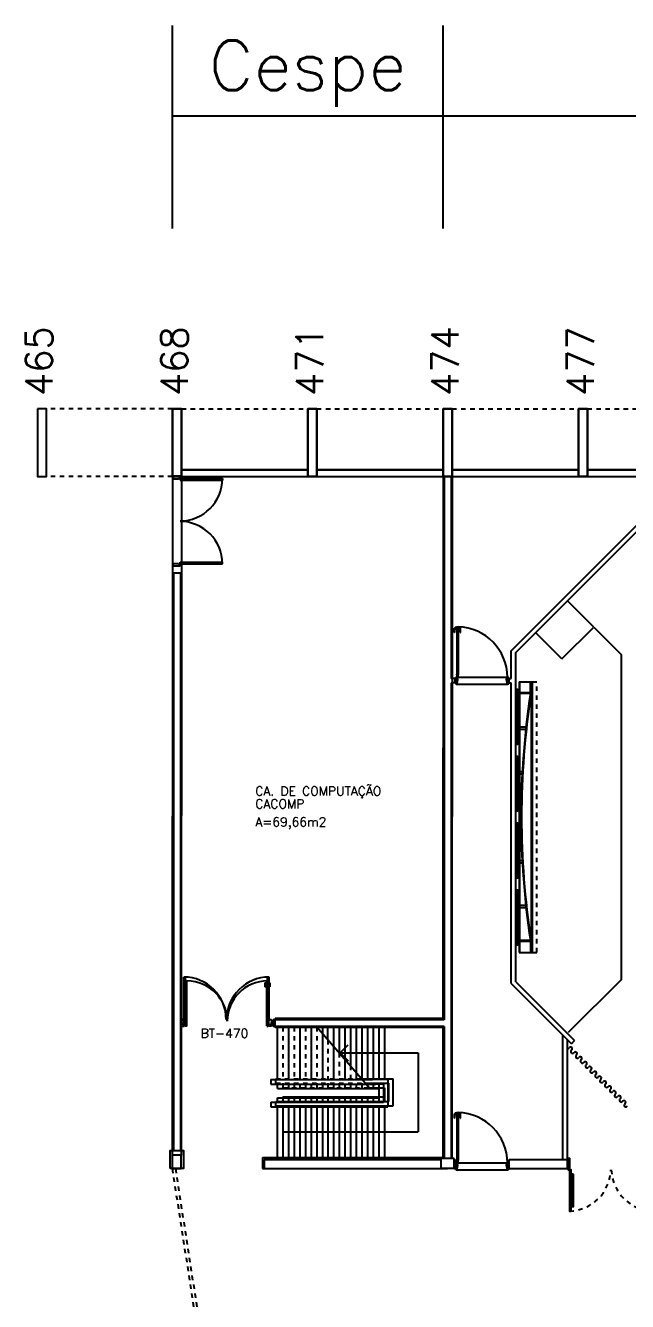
# Model space of a CAD drawing. Extents: x 34 to 586, y 527 to 658.
# Drawn here: x 33.72 to 47.06, y 594.12 to 622.42 of the extents above; entities that cross this region are included whole.
import ezdxf

# ---------------------------------------------------------------- set-up
doc = ezdxf.new("R2010")
doc.units = 0
doc.header["$LTSCALE"] = 0.02
doc.header["$MEASUREMENT"] = 0
doc.header["$PDMODE"] = 98
doc.linetypes.add('HIDDEN', pattern=[0.375, 0.25, -0.125])
doc.linetypes.add('HIDDEN2', pattern=[0.1875, 0.125, -0.0625])
doc.layers.get('0').update_dxf_attribs({"linetype": 'CONTINUOUS'})
doc.layers.get('DEFPOINTS').update_dxf_attribs({"linetype": 'CONTINUOUS'})
for name, color, linetype in [('ALV', 2, 'CONTINUOUS'), ('AR-ALV', 2, 'CONTINUOUS'), ('AR-ALV-HTC', 1, 'CONTINUOUS'), ('AR-BNC', 1, 'CONTINUOUS'), ('AR-BNC-VT1', 1, 'CONTINUOUS'), ('AR-BNC-VT2', 22, 'CONTINUOUS'), ('AR-COR', 2, 'CONTINUOUS'), ('AR-EST-CNC', 3, 'CONTINUOUS'), ('AR-EST-CNC-IDE', 2, 'CONTINUOUS'), ('AR-FOR', 1, 'CONTINUOUS'), ('AR-GLH', 12, 'CONTINUOUS'), ('AR-HTC', 8, 'CONTINUOUS'), ('AR-MOB', 7, 'CONTINUOUS'), ('AR-PIS-DSN', 1, 'CONTINUOUS'), ('AR-POR', 2, 'CONTINUOUS'), ('AR-PRJ', 2, 'HIDDEN'), ('AR-REV', 2, 'CONTINUOUS'), ('AREA', 2, 'CONTINUOUS'), ('BL-POR-01', 2, 'CONTINUOUS'), ('BL-POR-02', 1, 'CONTINUOUS'), ('BL-POR-PRJ', 1, 'HIDDEN'), ('DET-ESQ-CRT', 2, 'CONTINUOUS'), ('DET-ESQ-VT1', 1, 'CONTINUOUS'), ('ESC', 1, 'CONTINUOUS'), ('ESTR', 3, 'CONTINUOUS'), ('PORTA', 2, 'CONTINUOUS'), ('PROJ', 1, 'HIDDEN2'), ('TEXTO', 2, 'CONTINUOUS'), ('TEXTO-CENTRO-CUSTO', 2, 'CONTINUOUS'), ('TEXTO-ENDEREÇO', 2, 'CONTINUOUS')]:
    doc.layers.add(name, color=color, linetype=linetype)
doc.styles.add('1', font='romans.shx', dxfattribs={"height": 1.1})
doc.styles.add('NOPILAR', font='simplex.shx', dxfattribs={"height": 0.6})
doc.styles.add('UNB-100', font='simplex.shx', dxfattribs={"height": 0.2})
doc.styles.add('UNB-100-1', font='simplex.shx', dxfattribs={"height": 0.2})
doc.dimstyles.new('1-600', dxfattribs={"dimtxt": 1.1, "dimasz": 2.5, "dimexe": 2, "dimexo": 4, "dimgap": 0.2, "dimtad": 1, "dimdec": 0, "dimzin": 4, "dimdsep": 46, "dimlunit": 6, "dimtxsty": '1', "dimblk1": 'NONE', "dimblk2": 'NONE', "dimsah": 1, "dimcen": 0, "dimclrd": 2, "dimclre": 2, "dimclrt": 2, "dimadec": 0, "dimazin": 0, "dimtfac": 1, "dimtdec": 0, "dimtmove": 2, "dimatfit": 3, "dimldrblk": 'NONE', "dimfxl": 1, "dimtolj": 1, "dimtzin": 0, "dimarcsym": 0})

# ---------------------------------------------------------------- blocks, each defined once
blk = doc.blocks.new('ESCB-TTN')
at = {"color": 1, "linetype": 'HIDDEN2'}
for p, q in [((-3.549, 2.894), (-3.549, 1.746)), ((-3.299, 2.894), (-3.299, 1.746)), ((-3.049, 2.894), (-3.049, 1.746)), ((-2.799, 2.894), (-2.799, 1.746)), ((-2.549, 2.607), (-2.549, 1.746)), ((-2.299, 2.32), (-2.299, 1.746)), ((-2.049, 2.033), (-2.049, 1.746)), ((-3.702, 1.646), (-3.702, 1.746)), ((-3.702, 1.746), (-1.799, 1.746)), ((-3.702, 1.646), (-1.712, 1.646)), ((-3.549, 1.646), (-3.549, 1.546)), ((-3.549, 1.546), (-1.625, 1.546)), ((-3.299, 1.646), (-3.299, 1.546)), ((-3.049, 1.646), (-3.049, 1.546)), ((-2.799, 1.646), (-2.799, 1.546))]:
    blk.add_line(p, q, dxfattribs=at)
at = {"color": 1}
for p, q in [((-2.799, 2.894), (-1.625, 1.546)), ((-2.549, 2.607), (-2.549, 2.894)), ((-2.299, 2.894), (-2.299, 2.32)), ((-2.049, 2.894), (-2.049, 2.033)), ((-1.799, 2.894), (-1.799, 1.746)), ((-1.549, 2.894), (-1.549, 1.746)), ((-1.299, 2.894), (-1.299, 1.746)), ((-1.799, 1.746), (-1.102, 1.746)), ((-1.102, 1.143), (-1.102, 1.746)), ((-2.549, 1.646), (-2.549, 1.546)), ((-2.299, 1.646), (-2.299, 1.546)), ((-2.049, 1.646), (-2.049, 1.546)), ((-1.799, 1.646), (-1.799, 1.546)), ((-1.712, 1.646), (-1.202, 1.646)), ((-1.625, 1.546), (-1.299, 1.546)), ((-1.549, 1.646), (-1.549, 1.546)), ((-1.299, 1.546), (-1.299, 1.243)), ((-1.202, 1.243), (-1.202, 1.646)), ((-3.702, 1.243), (-1.202, 1.243)), ((-3.702, 1.143), (-3.702, 1.243)), ((-3.702, 1.143), (-1.102, 1.143)), ((-3.549, 1.343), (-3.057, 1.343)), ((-3.549, 1.343), (-3.549, 1.243)), ((-3.549, 1.143), (-3.549, -0.007)), ((-3.299, 1.343), (-3.299, 1.243)), ((-3.299, 1.143), (-3.299, -0.007)), ((-3.057, 1.343), (-2.271, 1.343)), ((-3.049, 1.343), (-3.049, 1.243)), ((-3.049, 1.143), (-3.049, -0.007)), ((-2.799, 1.343), (-2.799, 1.243)), ((-2.799, 1.143), (-2.799, -0.007)), ((-2.549, 1.343), (-2.549, 1.243)), ((-2.549, 1.143), (-2.549, -0.007)), ((-2.336, 1.343), (-2.059, 1.343)), ((-2.299, 1.343), (-2.299, 1.243)), ((-2.299, 1.143), (-2.299, -0.007)), ((-2.059, 1.343), (-1.299, 1.343)), ((-2.049, 1.343), (-2.049, 1.243)), ((-2.049, 1.143), (-2.049, -0.007)), ((-1.799, 1.343), (-1.799, 1.243)), ((-1.799, 1.143), (-1.799, -0.007)), ((-1.549, 1.343), (-1.549, 1.243)), ((-1.549, 1.143), (-1.549, -0.007)), ((-1.299, 1.143), (-1.299, -0.007))]:
    blk.add_line(p, q, dxfattribs=at)
at = {"layer": 'ESC'}
for p, q in [((-2.275, 2.32), (-2.099, 2.497)), ((-2.275, 2.32), (-0.549, 2.32)), ((-2.275, 2.32), (-2.099, 2.143)), ((-0.549, 2.32), (-0.549, 0.568)), ((-3.549, 0.568), (-0.549, 0.568))]:
    blk.add_line(p, q, dxfattribs=at)
blk = doc.blocks.new('PTDP-TTN')
for p, q in [((0.084, 0.9), (0.115, 0.9)), ((0.084, -0.1), (0.084, 0.9)), ((0.114, -0.1), (0.114, 0.9)), ((1.884, 0.9), (1.914, 0.9)), ((1.884, -0.1), (1.884, 0.9)), ((1.914, -0.1), (1.914, 0.9)), ((0.084, -0.1), (0.115, -0.1)), ((1.885, -0.101), (1.915, -0.101))]:
    blk.add_line(p, q)
for centre, radius, start, end in [((0.114, 0.006), 0.892, 0, 90), ((1.899, 0.006), 0.892, 90, 180), ((0.098, 0), 0.098, 180, 270), ((1.896, -0.001), 0.0991, 271.7192, 0)]:
    blk.add_arc(centre, radius, start, end)
blk = doc.blocks.new('*D60')
at = {"layer": 'DEFPOINTS', "color": 0, "transparency": 16777216}
for p in [(42.976, 620.42), (36.976, 613.92), (42.976, 613.92)]:
    blk.add_point(p, dxfattribs=at)
at = {"layer": 'TEXTO-CENTRO-CUSTO', "color": 2, "lineweight": -2, "transparency": 16777216}
for p, q in [((36.976, 617.92), (36.976, 622.42)), ((42.976, 617.92), (42.976, 622.42)), ((36.976, 620.42), (42.976, 620.42))]:
    blk.add_line(p, q, dxfattribs=at)
at = {"layer": 'TEXTO-CENTRO-CUSTO', "color": 2, "transparency": 16777216, "insert": (39.976, 621.353), "char_height": 1.1, "attachment_point": 5, "style": '1'}
blk.add_mtext('\\A1;Cespe', dxfattribs=at)
blk = doc.blocks.new('_NONE')
at = {"color": 0, "linetype": 'ByBlock'}
blk.add_circle((0, 0), 0.25, dxfattribs=at)
blk = doc.blocks.new('ESCB')
at = {"layer": 'AR-COR'}
for p, q in [((-3.832, 1.75), (-1.577, 1.75)), ((-3.832, 1.75), (-3.832, 1.65)), ((-1.232, 1.75), (-1.577, 1.75)), ((-1.232, 1.75), (-1.232, 1.148)), ((-3.832, 1.65), (-1.503, 1.65)), ((-1.332, 1.65), (-1.503, 1.65)), ((-1.332, 1.65), (-1.332, 1.248)), ((-3.832, 1.248), (-3.832, 1.148)), ((-3.832, 1.248), (-2.004, 1.248)), ((-3.832, 1.148), (-2.078, 1.148)), ((-2.078, 1.148), (-1.232, 1.148)), ((-2.004, 1.248), (-1.332, 1.248))]:
    blk.add_line(p, q, dxfattribs=at)
at = {"layer": 'AR-PIS-DSN'}
for p, q in [((-3.679, 1.75), (-3.679, 2.901)), ((-3.429, 1.75), (-3.429, 2.901)), ((-3.179, 1.75), (-3.179, 2.901)), ((-2.929, 1.75), (-2.929, 2.901)), ((-2.679, 1.75), (-2.679, 2.901)), ((-2.429, 1.75), (-2.429, 2.901)), ((-2.179, 1.75), (-2.179, 2.901)), ((-1.929, 1.75), (-1.929, 2.901)), ((-1.679, 1.75), (-1.679, 2.901)), ((-1.429, 1.75), (-1.429, 2.901)), ((-3.679, 1.551), (-3.679, 1.65)), ((-3.679, 1.551), (-3.187, 1.551)), ((-3.429, 1.551), (-3.429, 1.65)), ((-3.187, 1.551), (-2.401, 1.551)), ((-3.179, 1.551), (-3.179, 1.65)), ((-2.929, 1.551), (-2.929, 1.65)), ((-2.679, 1.551), (-2.679, 1.65)), ((-2.466, 1.551), (-2.189, 1.551)), ((-2.429, 1.551), (-2.429, 1.65)), ((-2.189, 1.551), (-1.429, 1.551)), ((-2.179, 1.551), (-2.179, 1.65)), ((-1.929, 1.551), (-1.929, 1.65)), ((-1.679, 1.551), (-1.679, 1.65)), ((-1.679, 1.551), (-1.679, 1.65)), ((-1.429, 1.248), (-1.429, 1.65)), ((-3.679, 1.248), (-3.679, 1.348)), ((-3.679, 1.348), (-1.929, 1.348)), ((-3.679, 0), (-3.679, 1.148)), ((-3.429, 1.248), (-3.429, 1.348)), ((-3.429, 0), (-3.429, 1.148)), ((-3.179, 1.248), (-3.179, 1.348)), ((-3.179, 0), (-3.179, 1.148)), ((-2.929, 1.248), (-2.929, 1.348)), ((-2.929, 0), (-2.929, 1.148)), ((-2.679, 1.248), (-2.679, 1.348)), ((-2.679, 0.337), (-2.679, 1.148)), ((-2.429, 1.248), (-2.429, 1.348)), ((-2.429, 0.674), (-2.429, 1.148)), ((-2.179, 1.248), (-2.179, 1.348)), ((-2.179, 1.011), (-2.179, 1.148)), ((-1.929, 1.348), (-1.429, 1.348)), ((-1.929, 1.248), (-1.929, 1.348)), ((-1.929, 0), (-1.929, 1.148)), ((-1.679, 1.248), (-1.679, 1.348)), ((-1.679, 0), (-1.679, 1.148)), ((-1.429, 0), (-1.429, 1.148)), ((-2.179, 0), (-2.179, 1.011)), ((-2.429, 0), (-2.429, 0.674)), ((-2.679, 0), (-2.679, 0.337))]:
    blk.add_line(p, q, dxfattribs=at)
blk = doc.blocks.new('PTDP')
at = {"layer": 'BL-POR-01'}
for p, q in [((0.055, 1.015), (0.09, 1.015)), ((0.055, 0.075), (0.055, 1.015)), ((0.09, 0.075), (0.09, 1.015)), ((1.91, 0.075), (1.91, 1.015)), ((1.945, 1.015), (1.91, 1.015)), ((1.945, 0.075), (1.945, 1.015)), ((0.055, 0.075), (0.09, 0.075)), ((1.945, 0.075), (1.91, 0.075))]:
    blk.add_line(p, q, dxfattribs=at)
for centre, start, end in [((0.055, 0.075), 0, 90), ((1.945, 0.075), 90, 180)]:
    blk.add_arc(centre, 0.94, start, end, dxfattribs=at)
at = {"layer": 'BL-POR-02'}
for p, q in [((0.05, 0.075), (0, 0.075)), ((0, 0.075), (0, -0.075)), ((0.05, 0.04), (0.05, 0.075)), ((0.06, 0.04), (0.05, 0.04)), ((0.06, -0.075), (0.06, 0.04)), ((1.94, -0.075), (1.94, 0.04)), ((1.94, 0.04), (1.95, 0.04)), ((1.95, 0.04), (1.95, 0.075)), ((1.95, 0.075), (2, 0.075)), ((2, 0.075), (2, -0.075)), ((0, -0.075), (0.06, -0.075)), ((2, -0.075), (1.94, -0.075))]:
    blk.add_line(p, q, dxfattribs=at)
blk = doc.blocks.new('pf-1')
at = {"layer": 'AR-ALV-HTC'}
blk.add_arc((0.014, 0.149), 1.121, 0.0733, 88.3472, dxfattribs=at)
at = {"layer": 'AR-PIS-DSN'}
for p, q in [((0.007, 0), (1.143, 0)), ((0.044, 0.15), (1.136, 0.15))]:
    blk.add_line(p, q, dxfattribs=at)
at = {"layer": 'AR-REV'}
for p, q in [((0, 0.15), (0, 0)), ((1.15, 0.15), (1.15, 0))]:
    blk.add_line(p, q, dxfattribs=at)
at = {"layer": 'DET-ESQ-CRT'}
for p, q in [((0.016, 1.215), (0.016, 1.201)), ((0.044, 1.215), (0.044, 1.201)), ((0.016, 0.205), (0.016, 0.218)), ((0.044, 0.205), (0.044, 0.218))]:
    blk.add_line(p, q, dxfattribs=at)
at = {"layer": 'DET-ESQ-CRT', "ltscale": 0.1}
for p, q in [((0.018, 1.215), (0.018, 0.205)), ((0.021, 1.215), (0.021, 0.205)), ((0.04, 1.215), (0.04, 0.205)), ((0.043, 1.215), (0.043, 0.205))]:
    blk.add_line(p, q, dxfattribs=at)
at = {"layer": 'DET-ESQ-CRT'}
for points in [[(0.016, 1.27), (0.044, 1.27, -0.414214), (0.046, 1.268), (0.046, 1.201, -1), (0.043, 1.201), (0.043, 1.215), (0.018, 1.215), (0.018, 1.201, -1), (0.015, 1.201), (0.015, 1.268, -0.414214)], [(0.018, 1.216, 0.414214), (0.016, 1.215), (0.016, 1.268), (0.044, 1.268), (0.044, 1.215, 0.414214), (0.043, 1.216), (0.019, 1.216)], [(0.03, 0.103), (0.03, 0.116, 0.414214), (0.028, 0.118), (0.015, 0.118), (0.015, 0.149, 0.414214), (0.013, 0.15), (0, 0.15), (0, 0.148), (0.013, 0.148), (0.013, 0.117, 0.414214), (0.014, 0.116), (0.028, 0.116), (0.028, 0.103), (0.013, 0.002), (0, 0.002), (0, 0), (0.014, 0, 0.372464), (0.015, 0.001)], [(0.016, 0.15), (0.044, 0.15, 0.414214), (0.046, 0.151), (0.046, 0.218, 1), (0.043, 0.218), (0.043, 0.205), (0.018, 0.205), (0.018, 0.218, 1), (0.015, 0.218), (0.015, 0.151, 0.414214)], [(0.018, 0.204, -0.414214), (0.016, 0.205), (0.016, 0.151), (0.044, 0.151), (0.044, 0.205, -0.414214), (0.043, 0.204), (0.019, 0.204)], [(1.12, 0.103), (1.12, 0.116, -0.414214), (1.121, 0.118), (1.135, 0.118), (1.135, 0.149, -0.414214), (1.136, 0.15), (1.15, 0.15), (1.15, 0.148), (1.137, 0.148), (1.137, 0.117, -0.414214), (1.135, 0.116), (1.122, 0.116), (1.122, 0.103), (1.137, 0.002), (1.15, 0.002), (1.15, 0), (1.136, 0, -0.372464), (1.135, 0.001)]]:
    blk.add_lwpolyline(points, format="xyb", close=True, dxfattribs=at)
at = {"layer": 'DET-ESQ-CRT', "ltscale": 0.1}
for points in [[(0, 0.146), (0, 0.003, 0.414214), (0.001, 0.002), (0.013, 0.002), (0.013, 0.003), (0.001, 0.003), (0.001, 0.146), (0.013, 0.146), (0.013, 0.148), (0.001, 0.148, 0.414214)], [(1.15, 0.146), (1.15, 0.003, -0.414214), (1.148, 0.002), (1.137, 0.002), (1.137, 0.003), (1.148, 0.003), (1.148, 0.146), (1.137, 0.146), (1.137, 0.148), (1.148, 0.148, -0.414214)]]:
    blk.add_lwpolyline(points, format="xyb", close=True, dxfattribs=at)
at = {"layer": 'DET-ESQ-VT1'}
for p, q in [((-0.025, 1.252), (-0.035, 1.242)), ((-0.035, 1.142), (-0.035, 1.242)), ((-0.035, 1.242), (-0.03, 1.242)), ((-0.03, 1.142), (-0.035, 1.142)), ((-0.03, 1.142), (-0.03, 1.242)), ((-0.03, 1.232), (0.015, 1.232)), ((0.015, 1.252), (-0.025, 1.252)), ((0.015, 1.201), (0.015, 0.218)), ((0.046, 1.252), (0.086, 1.252)), ((0.091, 1.232), (0.046, 1.232)), ((0.046, 1.201), (0.046, 0.218)), ((0.086, 1.252), (0.096, 1.242)), ((0.091, 1.142), (0.091, 1.242)), ((0.091, 1.242), (0.096, 1.242)), ((0.091, 1.142), (0.096, 1.142)), ((0.096, 1.142), (0.096, 1.242))]:
    blk.add_line(p, q, dxfattribs=at)
blk = doc.blocks.new('pcf')
at = {"layer": 'BL-POR-01'}
for points in [[(0.025, 0), (0.025, 0.041), (0.035, 0.041), (0.035, 0.25), (0, 0.25), (0, 0)], [(0.066, -0.92), (0.066, 0), (0.026, 0), (0.026, -0.92)], [(1.875, 0), (1.875, 0.041), (1.865, 0.041), (1.865, 0.25), (1.9, 0.25), (1.9, 0)], [(1.834, -0.92), (1.834, 0), (1.874, 0), (1.874, -0.92)]]:
    blk.add_lwpolyline(points, close=True, dxfattribs=at)
at = {"layer": 'BL-POR-02'}
for p, q in [((0.106, -0.1), (0.066, -0.1)), ((0.106, -0.11), (0.066, -0.11)), ((0.106, -0.82), (0.106, -0.1)), ((0.106, -0.1), (0.116, -0.1)), ((0.116, -0.82), (0.116, -0.1)), ((1.784, -0.82), (1.784, -0.1)), ((1.794, -0.1), (1.784, -0.1)), ((1.794, -0.82), (1.794, -0.1)), ((1.794, -0.1), (1.834, -0.1)), ((1.794, -0.11), (1.834, -0.11)), ((0.106, -0.81), (0.066, -0.81)), ((0.106, -0.82), (0.066, -0.82)), ((0.106, -0.82), (0.116, -0.82)), ((1.794, -0.82), (1.784, -0.82)), ((1.794, -0.81), (1.834, -0.81)), ((1.794, -0.82), (1.834, -0.82))]:
    blk.add_line(p, q, dxfattribs=at)
at = {"layer": 'BL-POR-PRJ'}
for centre, start, end in [((-0.007, 0.033), 271.9585, 358.0415), ((1.907, 0.033), 181.9585, 268.0415)]:
    blk.add_arc(centre, 0.953, start, end, dxfattribs=at)
blk = doc.blocks.new('quadro_planta')
at = {"layer": 'AR-HTC'}
blk.add_hatch(color=256, dxfattribs=at).paths.add_polyline_path([(-1.484, 0.337), (-2.984, 0.337), (-2.984, 0.325), (-1.484, 0.325)])
at = {"layer": 'AR-BNC'}
for p, q in [((-3, 0.301), (-3, 0.313)), ((-2.739, 0.313), (-3, 0.313)), ((-2.739, 0.301), (-3, 0.301)), ((-2.984, 0.325), (-2.984, 0.337)), ((-2.984, 0.337), (-1.484, 0.337)), ((-2.984, 0.325), (-1.484, 0.325)), ((-2.757, 0.301), (-2.757, 0.06)), ((-2.739, 0.313), (-2.739, 0.301)), ((-2.739, 0.301), (-2.739, 0.06)), ((-1.484, 0.337), (-1.484, 0.325)), ((2.739, 0.313), (3, 0.313)), ((2.739, 0.313), (2.739, 0.301)), ((2.739, 0.301), (3, 0.301)), ((2.739, 0.301), (2.739, 0.06)), ((2.757, 0.301), (2.757, 0.06)), ((3, 0.301), (3, 0.313)), ((-3, 0.05), (-3, 0.06)), ((-3, 0.06), (3, 0.06)), ((-3, 0.05), (3, 0.05)), ((-3, 0.05), (3, 0.05)), ((3, 0.05), (3, 0.06))]:
    blk.add_line(p, q, dxfattribs=at)
for centre in [(0, 18.23), (0, 18.218)]:
    blk.add_arc(centre, 18.125, 261.3068, 278.6932, dxfattribs=at)
at = {"layer": 'AR-BNC-VT1'}
for p, q in [((-3, 0.34), (3, 0.34)), ((-3, 0.322), (-3, 0.34)), ((-2.984, 0.332), (-3, 0.332)), ((-2.984, 0.33), (-3, 0.33)), ((-3, 0.313), (-3, 0.322)), ((3, 0.322), (-3, 0.322)), ((-3, 0.06), (-3, 0.301)), ((3, 0.332), (-1.484, 0.332)), ((3, 0.33), (-1.484, 0.33)), ((3, 0.322), (3, 0.34)), ((3, 0.313), (3, 0.322)), ((3, 0.06), (3, 0.301))]:
    blk.add_line(p, q, dxfattribs=at)
at = {"layer": 'AR-BNC-VT2'}
for p, q in [((-2.002, 0.06), (-2.002, 0.204)), ((-2.002, 0), (-2.002, 0.05)), ((-1.952, 0.06), (-1.952, 0.198)), ((-1.013, 0.06), (-1.013, 0.121)), ((-0.963, 0.06), (-0.963, 0.119)), ((-0.963, 0), (-0.963, 0.05)), ((-0.025, 0.093), (-0.025, 0.06)), ((0.025, 0.093), (0.025, 0.06)), ((0.963, 0.06), (0.963, 0.119)), ((0.963, 0), (0.963, 0.05)), ((1.013, 0.06), (1.013, 0.121)), ((1.952, 0.06), (1.952, 0.198)), ((2.002, 0.06), (2.002, 0.204)), ((2.002, 0), (2.002, 0.05))]:
    blk.add_line(p, q, dxfattribs=at)
at = {"layer": 'AR-PRJ'}
for p, q in [((3, 0.443), (-3, 0.443)), ((-3, 0.34), (-3, 0.443)), ((3, 0.34), (3, 0.443))]:
    blk.add_line(p, q, dxfattribs=at)
blk = doc.blocks.new('awrfsddf')
at = {"layer": 'AR-ALV'}
for p, q in [((-32.654, 610.748), (-29.854, 610.748)), ((-29.654, 610.748), (-26.854, 610.748)), ((-26.654, 610.748), (-23.854, 610.748)), ((-23.654, 610.748), (-20.854, 610.748)), ((-32.654, 610.598), (-29.854, 610.598)), ((-29.654, 610.598), (-26.854, 610.598)), ((-26.829, 610.598), (-26.829, 598.548)), ((-26.679, 610.598), (-26.679, 606.118)), ((-26.654, 610.598), (-23.854, 610.598)), ((-23.654, 610.598), (-20.854, 610.598)), ((-25.344, 606.734), (-22.154, 609.924)), ((-25.244, 606.693), (-22.054, 609.883)), ((-32.829, 608.463), (-32.829, 595.65)), ((-32.829, 608.463), (-32.679, 608.463)), ((-32.679, 608.463), (-32.679, 595.65)), ((-25.344, 606.118), (-25.344, 606.734)), ((-25.244, 599.392), (-25.244, 606.693)), ((-26.59, 606.118), (-26.679, 606.118)), ((-26.679, 606.018), (-26.679, 595.473)), ((-26.59, 606.018), (-26.679, 606.018)), ((-26.59, 606.018), (-26.59, 606.118)), ((-25.39, 606.118), (-25.344, 606.118)), ((-25.39, 606.018), (-25.39, 606.118)), ((-25.39, 606.018), (-25.344, 606.018)), ((-25.344, 599.351), (-25.344, 606.018)), ((-25.244, 599.392), (-23.938, 598.086)), ((-25.344, 599.351), (-24.204, 598.211)), ((-26.829, 598.548), (-30.624, 598.548)), ((-30.624, 598.548), (-30.624, 598.398)), ((-26.829, 598.398), (-30.624, 598.398)), ((-26.829, 598.398), (-26.829, 595.473)), ((-24.204, 598.211), (-24.204, 595.448)), ((-24.204, 598.211), (-24.104, 598.112)), ((-24.104, 598.112), (-24.104, 595.248)), ((-24.009, 598.015), (-24.104, 598.111)), ((-24.009, 598.015), (-23.938, 598.086)), ((-30.821, 595.448), (-30.821, 595.248)), ((-30.821, 595.448), (-26.907, 595.448)), ((-26.607, 595.448), (-26.59, 595.448)), ((-26.59, 595.248), (-26.59, 595.448)), ((-25.39, 595.448), (-24.204, 595.448)), ((-25.39, 595.248), (-25.39, 595.448)), ((-24.204, 595.448), (-24.104, 595.448)), ((-30.821, 595.248), (-26.907, 595.248)), ((-26.607, 595.248), (-26.59, 595.248)), ((-25.39, 595.248), (-24.104, 595.248))]:
    blk.add_line(p, q, dxfattribs=at)
at = {"layer": 'AR-EST-CNC'}
for p, q in [((-26.907, 595.473), (-26.907, 595.248)), ((-26.607, 595.473), (-26.907, 595.473)), ((-26.607, 595.248), (-26.607, 595.473)), ((-26.607, 595.248), (-26.907, 595.248))]:
    blk.add_line(p, q, dxfattribs=at)
for points in [[(-32.854, 610.598), (-32.854, 612.098), (-32.654, 612.098), (-32.654, 610.598)], [(-29.854, 610.598), (-29.854, 612.098), (-29.654, 612.098), (-29.654, 610.598)], [(-26.854, 610.598), (-26.854, 612.098), (-26.654, 612.098), (-26.654, 610.598)], [(-23.854, 610.598), (-23.854, 612.098), (-23.654, 612.098), (-23.654, 610.598)]]:
    blk.add_lwpolyline(points, close=True, dxfattribs=at)
blk.add_lwpolyline([(-32.907, 595.248), (-32.907, 595.65), (-32.607, 595.65), (-32.607, 595.248), (-32.907, 595.248)], dxfattribs=at)
at = {"layer": 'AR-FOR'}
for centre, start, end in [((-24.03, 597.904), 305.0346, 144.9654), ((-24.093, 597.949), 290.7923, 325.1145), ((-23.985, 597.841), 124.8855, 325.1145), ((-23.922, 597.796), 305.0346, 144.9654), ((-23.877, 597.733), 124.8855, 325.1145), ((-23.814, 597.688), 305.0346, 144.9654), ((-23.769, 597.625), 124.8855, 325.1145), ((-23.706, 597.581), 305.0346, 144.9654), ((-23.661, 597.517), 124.8855, 325.1145), ((-23.598, 597.473), 305.0346, 144.9654), ((-23.554, 597.409), 124.8855, 325.1145), ((-23.49, 597.365), 305.0346, 144.9654), ((-23.446, 597.301), 124.8855, 325.1145), ((-23.382, 597.257), 305.0346, 144.9654), ((-23.338, 597.193), 124.8855, 325.1145), ((-23.274, 597.149), 305.0346, 144.9654), ((-23.23, 597.086), 124.8855, 325.1145), ((-23.167, 597.041), 305.0346, 144.9654), ((-23.122, 596.978), 124.8855, 325.1145), ((-23.059, 596.933), 305.0346, 144.9654), ((-23.014, 596.87), 124.8855, 325.1145), ((-22.951, 596.825), 305.0346, 144.9654), ((-22.906, 596.762), 124.8855, 325.1145), ((-22.843, 596.718), 305.0346, 144.9654), ((-22.799, 596.654), 124.8855, 325.1145)]:
    blk.add_arc(centre, 0.0387, start, end, dxfattribs=at)
at = {"layer": 'AR-GLH'}
for points in [[(-25.219, 605.881), (-25.204, 605.881), (-25.204, 604.656), (-25.219, 604.656)], [(-25.219, 604.397), (-25.204, 604.397), (-25.204, 603.172), (-25.219, 603.172)], [(-25.219, 602.913), (-25.204, 602.913), (-25.204, 601.688), (-25.219, 601.688)], [(-25.219, 601.429), (-25.204, 601.429), (-25.204, 600.204), (-25.219, 600.204)]]:
    blk.add_lwpolyline(points, close=True, dxfattribs=at)
at = {"layer": 'AR-PIS-DSN'}
for p, q in [((-23.514, 607.257), (-24.079, 607.823)), ((-24.221, 606.55), (-24.786, 607.115)), ((-24.221, 606.55), (-23.514, 607.257)), ((-23.514, 607.257), (-22.899, 606.643)), ((-22.899, 599.443), (-22.899, 606.643)), ((-22.899, 599.443), (-24.079, 598.263))]:
    blk.add_line(p, q, dxfattribs=at)
at = {"layer": 'AR-MOB', "rotation": 270}
blk.add_blockref('quadro_planta', (-25.219, 603.043), dxfattribs=at)
at = {"layer": 'AR-PIS-DSN'}
blk.add_blockref('ESCB', (-26.845, 595.471), dxfattribs=at)
at = {"layer": 'AR-POR'}
for name, p, rotation in [('PTDP', (-32.762, 610.605), 270), ('pf-1', (-26.565, 605.993), 359.999999999974), ('pf-1', (-26.565, 595.223), 359.999999999974)]:
    blk.add_blockref(name, p, dxfattribs=dict(at, rotation=rotation))
for name, p in [('PTDP', (-32.658, 598.481)), ('pcf', (-24.079, 595.223))]:
    blk.add_blockref(name, p, dxfattribs=at)

msp = doc.modelspace()

# ---------------------------------------------------------------- linework, layer by layer
at = {"layer": 'ALV'}
for p, q in [((36.976, 612.42), (36.972, 597.368)), ((37.176, 612.42), (37.172, 597.368)), ((37.176, 612.57), (39.976, 612.57)), ((37.176, 612.42), (39.976, 612.42)), ((40.176, 612.57), (42.976, 612.57)), ((40.176, 612.42), (42.976, 612.42)), ((42.976, 612.42), (42.972, 600.4)), ((43.176, 612.42), (43.172, 597.319)), ((43.176, 612.57), (45.976, 612.57)), ((43.176, 612.42), (45.976, 612.42)), ((46.176, 612.57), (48.976, 612.57)), ((46.176, 612.42), (48.976, 612.42)), ((42.972, 600.4), (39.251, 600.4)), ((39.251, 600.2), (39.251, 600.4)), ((42.972, 600.2), (39.251, 600.2)), ((42.972, 600.2), (42.972, 597.315)), ((38.971, 597.315), (42.972, 597.315)), ((38.971, 597.315), (38.971, 597.069)), ((38.971, 597.069), (43.077, 597.069))]:
    msp.add_line(p, q, dxfattribs=at)
at = {"layer": 'ESTR'}
for points in [[(33.98, 613.92), (33.98, 612.42), (34.18, 612.42), (34.18, 613.92)], [(36.976, 613.92), (36.976, 612.42), (37.176, 612.42), (37.176, 613.92)], [(39.976, 613.92), (39.976, 612.42), (40.176, 612.42), (40.176, 613.92)], [(42.976, 613.92), (42.976, 612.42), (43.176, 612.42), (43.176, 613.92)], [(45.976, 613.92), (45.976, 612.42), (46.176, 612.42), (46.176, 613.92)], [(36.972, 597.068), (37.172, 597.068), (37.172, 597.368), (36.972, 597.368)]]:
    msp.add_lwpolyline(points, close=True, dxfattribs=at)
at = {"layer": 'PORTA'}
for p, q in [((39.027, 601.192), (39.067, 601.192)), ((39.027, 601.192), (39.027, 601.102)), ((39.037, 601.102), (39.027, 601.102)), ((39.037, 601.182), (39.067, 601.182)), ((39.037, 601.182), (39.037, 601.102)), ((39.137, 601.192), (39.097, 601.192)), ((39.127, 601.182), (39.097, 601.182)), ((39.127, 601.182), (39.127, 601.102)), ((39.127, 601.102), (39.137, 601.102)), ((39.137, 601.192), (39.137, 601.102))]:
    msp.add_line(p, q, dxfattribs=at)
at = {"layer": 'PROJ', "color": 1}
for p, q in [((36.976, 613.92), (34.176, 613.92)), ((36.976, 612.42), (34.176, 612.42))]:
    msp.add_line(p, q, dxfattribs=at)
at = {"layer": 'PROJ'}
for p, q in [((37.176, 613.92), (39.976, 613.92)), ((40.176, 613.92), (42.976, 613.92)), ((43.176, 613.92), (45.976, 613.92)), ((46.176, 613.92), (48.976, 613.92))]:
    msp.add_line(p, q, dxfattribs=at)
at = {"layer": 'PROJ', "ltscale": 2}
for p, q in [((36.969, 597.068), (37.717, 592.247)), ((37.04, 597.068), (42.847, 559.644))]:
    msp.add_line(p, q, dxfattribs=at)
at = {"layer": 'TEXTO-CENTRO-CUSTO', "color": 2}
msp.add_line((42.976, 620.42), (66.962, 620.42), dxfattribs=at)

# ---------------------------------------------------------------- block references
at = {"color": 0}
msp.add_blockref('awrfsddf', (69.83, 1.821), dxfattribs=at)
at = {"rotation": 359.9999999999999}
msp.add_blockref('ESCB-TTN', (42.972, 597.315), dxfattribs=at)
at = {"layer": 'PORTA', "rotation": 359.9999999999999}
msp.add_blockref('PTDP-TTN', (37.183, 600.332), dxfattribs=at)

# ---------------------------------------------------------------- texts
at = {"layer": 'AR-EST-CNC-IDE', "style": 'NOPILAR'}
for s, p in [('465', (34.318, 614.205)), ('468', (37.318, 614.205)), ('471', (40.318, 614.205)), ('474', (43.318, 614.205)), ('477', (46.318, 614.205))]:
    msp.add_text(s, height=0.6, rotation=90, dxfattribs=at).set_placement(p)
at = {"layer": 'AREA', "style": 'UNB-100'}
msp.add_text('A=69,66m2', height=0.2, rotation=360, dxfattribs=at).set_placement((38.812, 604.658))
at = {"layer": 'TEXTO', "style": 'UNB-100'}
for s, p in [('CA. DE COMPUTAÇÃO', (38.812, 605.341)), ('CACOMP', (38.812, 605.058))]:
    msp.add_text(s, height=0.2, rotation=360, dxfattribs=at).set_placement(p)
at = {"layer": 'TEXTO-ENDEREÇO', "style": 'UNB-100-1'}
msp.add_text('BT-470', height=0.2, rotation=360, dxfattribs=at).set_placement((37.602, 599.971))

# ---------------------------------------------------------------- dimensions: what is measured, and where the dimension line sits
at = {"layer": 'TEXTO-CENTRO-CUSTO'}
dim = msp.add_aligned_dim(p1=(36.976, 613.92), p2=(42.976, 613.92), distance=6.5, text='Cespe', dimstyle='1-600', dxfattribs=at)
dim.commit()
dim.dimension.update_dxf_attribs({"geometry": '*D60', "text_midpoint": (39.976, 621.353)})

doc.saveas('drawing.dxf')
